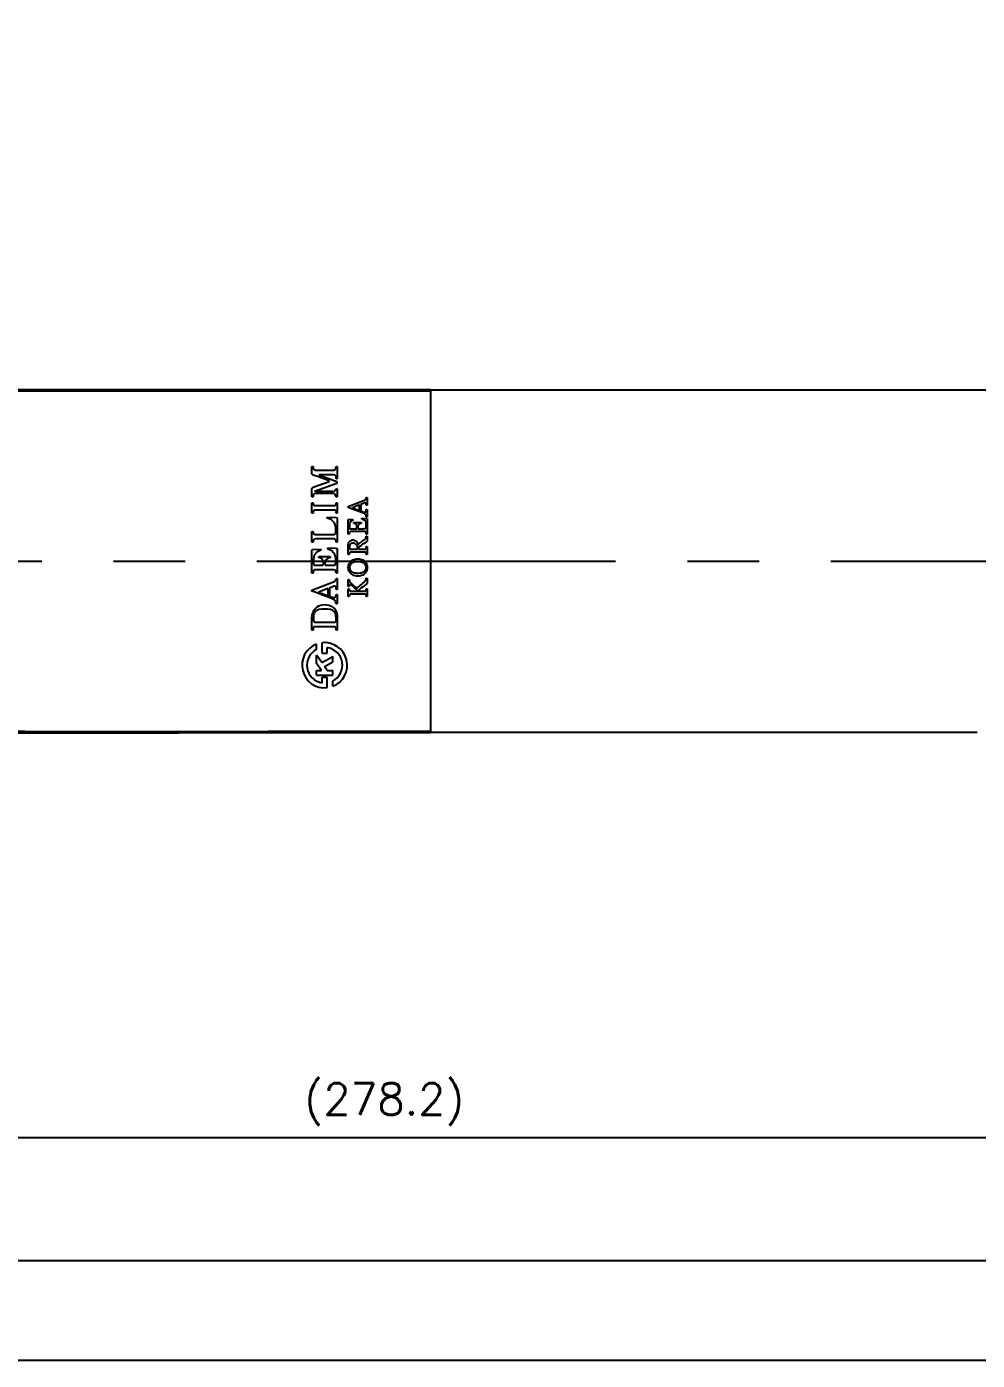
# Model space of a CAD drawing. Header units: millimetres. Extents: x 15117 to 15711, y 3069 to 3489.
# Drawn here: x 15378.1 to 15483.3, y 3069 to 3216.5 of the extents above; entities that cross this region are included whole.
import ezdxf

# ---------------------------------------------------------------- set-up
doc = ezdxf.new("R2010")
doc.units = ezdxf.units.MM
doc.header["$LTSCALE"] = 0.25
doc.linetypes.add('CENTER', pattern=[50.8, 31.75, -6.35, 6.35, -6.35])
doc.layers.get('0').update_dxf_attribs({"color": 2})
for name, color, linetype in [('CL', 1, 'CENTER'), ('DIM', 2, 'Continuous'), ('DWG', 7, 'Continuous'), ('TXT', 4, 'Continuous')]:
    doc.layers.add(name, color=color, linetype=linetype)
doc.styles.add('GHS', font='romans.shx', dxfattribs={"height": 3.5, "bigfont": 'ghs.shx'})
doc.dimstyles.new('LEE', dxfattribs={"dimtxt": 3.5, "dimasz": 3.5, "dimexe": 2, "dimexo": 1, "dimgap": 1, "dimtad": 1, "dimdec": 4, "dimdsep": 46, "dimtxsty": 'GHS', "dimcen": 0, "dimclrd": 2, "dimclre": 2, "dimclrt": 2, "dimadec": 0, "dimazin": 0, "dimtfac": 1, "dimtdec": 4, "dimtmove": 0, "dimatfit": 3, "dimfxl": 0, "dimlwd": -1, "dimlwe": -1, "dimarcsym": 0})

# ---------------------------------------------------------------- blocks, each defined once
blk = doc.blocks.new('*D4')
at = {"layer": 'Defpoints', "color": 0}
for p in [(15278.56, 3157.37), (15556.77, 3132.37), (15556.77, 3093.63)]:
    blk.add_point(p, dxfattribs=at)
at = {"layer": 'DWG', "color": 2}
for p, q in [((15278.56, 3156.37), (15278.56, 3091.63)), ((15556.77, 3131.37), (15556.77, 3091.63)), ((15282.06, 3093.63), (15553.27, 3093.63))]:
    blk.add_line(p, q, dxfattribs=at)
for points in [[(15282.06, 3094.21), (15282.06, 3093.05), (15278.56, 3093.63)], [(15553.27, 3094.21), (15553.27, 3093.05), (15556.77, 3093.63)]]:
    blk.add_solid(points, dxfattribs=at)
at = {"layer": 'DWG', "color": 2, "insert": (15417.66, 3097.3), "char_height": 3.5, "attachment_point": 5, "style": 'GHS'}
blk.add_mtext('(278.2)', dxfattribs=at)

msp = doc.modelspace()

# ---------------------------------------------------------------- linework, layer by layer
at = {"color": 7, "linetype": 'Continuous'}
for p, q in [((15417.61627, 3176.33625), (15343.01214, 3176.3677)), ((15422.76938, 3176.3312), (15417.61627, 3176.33625)), ((15422.76935, 3176.3312), (15552.76935, 3176.3312)), ((15345.22104, 3138.36963), (15394.88558, 3138.38459)), ((15394.88558, 3138.38459), (15422.76938, 3138.40743)), ((15483.26935, 3138.40743), (15422.76935, 3138.40743))]:
    msp.add_line(p, q, dxfattribs=at)
at = {"linetype": 'Continuous'}
msp.add_lwpolyline([(15117.46723, 3068.97362), (15711.46723, 3068.97362), (15711.46723, 3488.97362), (15117.46723, 3488.97362)], close=True, dxfattribs=at)
at = {"color": 7, "linetype": 'Continuous'}
for centre, radius, start, end in [((15390.87559, -12966.41351), 16142.60468, 89.886797624, 90.155837548), ((15391.70162, 19313.59686), 16175.05001, 269.85568294, 270.110049302)]:
    msp.add_arc(centre, radius, start, end, dxfattribs=at)
at = {"layer": 'CL', "ltscale": 5}
msp.add_line((15276.55917, 3157.36838), (15608.76938, 3157.36838), dxfattribs=at)
at = {"layer": 'DIM'}
for p, q in [((15409.65479, 3167.07934), (15409.65479, 3167.84158)), ((15409.65479, 3167.84158), (15409.79474, 3167.84158)), ((15409.79474, 3167.84158), (15409.79858, 3167.69341)), ((15409.79858, 3167.69341), (15409.83367, 3167.5695)), ((15409.83367, 3167.5695), (15409.92035, 3167.48705)), ((15409.92035, 3167.48705), (15410.04137, 3167.45711)), ((15410.04137, 3167.45711), (15412.06011, 3167.45711)), ((15412.06011, 3167.45711), (15412.19656, 3167.48741)), ((15412.19656, 3167.48741), (15412.28345, 3167.5711)), ((15412.28345, 3167.5711), (15412.31415, 3167.69748)), ((15412.31415, 3167.69748), (15412.31464, 3167.84158)), ((15412.31464, 3167.84158), (15412.4548, 3167.84158)), ((15412.4548, 3167.84158), (15412.4548, 3166.47903)), ((15409.68089, 3167.00376), (15409.65479, 3167.07934)), ((15409.73055, 3166.93978), (15409.68089, 3167.00376)), ((15409.79554, 3166.90144), (15409.73055, 3166.93978)), ((15409.79524, 3165.55329), (15411.57167, 3166.17457)), ((15410.3913, 3166.70052), (15409.79554, 3166.90144)), ((15412.40967, 3165.95744), (15409.9443, 3165.07577)), ((15410.98259, 3166.4736), (15410.3913, 3166.70052)), ((15412.06011, 3166.94333), (15410.39427, 3166.94333)), ((15410.39427, 3166.94333), (15412.40967, 3166.17022)), ((15411.57025, 3166.24691), (15410.98259, 3166.4736)), ((15411.57167, 3166.17457), (15411.57025, 3166.24691)), ((15412.21106, 3166.90247), (15412.06011, 3166.94333)), ((15412.29277, 3166.79722), (15412.21106, 3166.90247)), ((15412.31647, 3166.65134), (15412.29277, 3166.79722)), ((15412.31464, 3166.47903), (15412.31647, 3166.65134)), ((15412.4548, 3166.47903), (15412.31464, 3166.47903)), ((15412.40967, 3166.17022), (15412.40967, 3165.95744)), ((15409.65479, 3165.3459), (15409.67396, 3165.42725)), ((15409.65479, 3164.49471), (15409.65479, 3165.3459)), ((15409.79485, 3164.49471), (15409.65479, 3164.49471)), ((15409.67396, 3165.42725), (15409.72009, 3165.49845)), ((15409.72009, 3165.49845), (15409.79524, 3165.55329)), ((15409.81448, 3164.72501), (15409.79361, 3164.60535)), ((15409.79361, 3164.60535), (15409.79485, 3164.49471)), ((15409.89122, 3164.82879), (15409.81448, 3164.72501)), ((15410.04555, 3164.873), (15409.89122, 3164.82879)), ((15411.97765, 3165.07552), (15409.94361, 3165.07552)), ((15411.95838, 3164.87238), (15410.04555, 3164.873)), ((15412.13775, 3164.82071), (15411.95838, 3164.87238)), ((15411.97765, 3165.07552), (15412.15099, 3165.12223)), ((15412.26078, 3164.68848), (15412.13775, 3164.82071)), ((15412.15099, 3165.12223), (15412.26773, 3165.23977)), ((15412.31464, 3164.48508), (15412.26078, 3164.68848)), ((15412.26773, 3165.23977), (15412.31464, 3165.39418)), ((15412.31464, 3165.39418), (15412.4548, 3165.39418)), ((15412.4548, 3164.48508), (15412.31464, 3164.48508)), ((15412.4548, 3165.39418), (15412.4548, 3164.48508)), ((15409.65479, 3162.69963), (15409.65479, 3163.81439)), ((15409.65479, 3163.81439), (15409.79485, 3163.81439)), ((15409.79485, 3163.81439), (15409.79585, 3163.67789)), ((15409.79585, 3163.67789), (15409.81765, 3163.60197)), ((15409.81765, 3163.60197), (15409.87228, 3163.54865)), ((15409.88735, 3162.99664), (15409.82272, 3162.94638)), ((15409.87228, 3163.54865), (15409.94472, 3163.52851)), ((15409.96247, 3163.01058), (15409.88735, 3162.99664)), ((15409.94472, 3163.52851), (15412.12744, 3163.52495)), ((15412.08566, 3163.01058), (15409.96247, 3163.01058)), ((15412.1719, 3163.0047), (15412.08566, 3163.01058)), ((15412.12744, 3163.52495), (15412.2208, 3163.54064)), ((15412.2666, 3162.964), (15412.1719, 3163.0047)), ((15412.2208, 3163.54064), (15412.28571, 3163.59069)), ((15412.28571, 3163.59069), (15412.31405, 3163.67972)), ((15412.31405, 3163.67972), (15412.31464, 3163.81439)), ((15412.31464, 3163.81439), (15412.4548, 3163.81439)), ((15412.4548, 3163.81439), (15412.4548, 3162.69963)), ((15413.66942, 3163.43172), (15415.45564, 3164.12202)), ((15413.66942, 3163.31504), (15413.66942, 3163.43172)), ((15413.93426, 3163.2121), (15413.66942, 3163.31504)), ((15414.2227, 3163.10028), (15413.93426, 3163.2121)), ((15414.92314, 3163.59199), (15414.12028, 3163.27837)), ((15414.12028, 3163.27837), (15414.92314, 3162.97051)), ((15414.53467, 3162.97941), (15414.2227, 3163.10028)), ((15414.8481, 3162.85738), (15414.53467, 3162.97941)), ((15414.92314, 3162.97051), (15414.92314, 3163.59199)), ((15415.51672, 3163.81675), (15415.05312, 3163.6447)), ((15415.05312, 3163.6447), (15415.05312, 3162.91967)), ((15415.45564, 3164.12202), (15415.49113, 3164.13727)), ((15415.49113, 3164.13727), (15415.52186, 3164.1537)), ((15415.52719, 3163.8204), (15415.51672, 3163.81675)), ((15415.52186, 3164.1537), (15415.54782, 3164.17142)), ((15415.53845, 3163.82345), (15415.52719, 3163.8204)), ((15415.55071, 3163.82586), (15415.53845, 3163.82345)), ((15415.54782, 3164.17142), (15415.57092, 3164.19258)), ((15415.56252, 3163.82746), (15415.55071, 3163.82586)), ((15415.5731, 3163.82849), (15415.56252, 3163.82746)), ((15415.57092, 3164.19258), (15415.59365, 3164.21833)), ((15415.58265, 3163.82885), (15415.5731, 3163.82849)), ((15415.60287, 3163.82051), (15415.58265, 3163.82885)), ((15415.59365, 3164.21833), (15415.61612, 3164.24914)), ((15415.62077, 3163.79541), (15415.60287, 3163.82051)), ((15415.61612, 3164.24914), (15415.62914, 3164.27374)), ((15415.63638, 3163.75352), (15415.62077, 3163.79541)), ((15415.62914, 3164.27374), (15415.64061, 3164.30277)), ((15415.64956, 3163.69895), (15415.63638, 3163.75352)), ((15415.64061, 3164.30277), (15415.65043, 3164.33626)), ((15415.64636, 3162.92919), (15415.65896, 3162.99828)), ((15415.65927, 3163.63601), (15415.64956, 3163.69895)), ((15415.65043, 3164.33626), (15415.6583, 3164.37051)), ((15415.6583, 3164.37051), (15415.66339, 3164.40067)), ((15415.65896, 3162.99828), (15415.66583, 3163.07251)), ((15415.66583, 3163.56461), (15415.65927, 3163.63601)), ((15415.66339, 3164.40067), (15415.66583, 3164.42687)), ((15415.66583, 3164.42687), (15415.76938, 3164.42687)), ((15415.76938, 3163.56461), (15415.66583, 3163.56461)), ((15415.66583, 3163.07251), (15415.76938, 3163.07251)), ((15415.76938, 3164.42687), (15415.76938, 3163.56461)), ((15415.76938, 3163.07251), (15415.76938, 3162.29343)), ((15409.79485, 3162.69963), (15409.65479, 3162.69963)), ((15409.79585, 3162.84718), (15409.79485, 3162.69963)), ((15409.82272, 3162.94638), (15409.79585, 3162.84718)), ((15411.33963, 3162.24762), (15412.3548, 3162.19538)), ((15411.33963, 3162.1249), (15411.33963, 3162.24762)), ((15411.77788, 3161.97039), (15411.33963, 3162.1249)), ((15412.13473, 3161.61271), (15411.77788, 3161.97039)), ((15412.2972, 3161.17654), (15412.13473, 3161.61271)), ((15412.31243, 3162.85388), (15412.2666, 3162.964)), ((15412.31464, 3162.69963), (15412.31243, 3162.85388)), ((15412.4548, 3162.69963), (15412.31464, 3162.69963)), ((15412.3548, 3162.19538), (15412.41335, 3162.17935)), ((15412.41335, 3162.17935), (15412.44468, 3162.14125)), ((15412.44468, 3162.14125), (15412.4548, 3162.08595)), ((15412.4548, 3162.08595), (15412.4548, 3159.48712)), ((15413.66939, 3161.97993), (15414.17552, 3161.97993)), ((15413.66939, 3160.35463), (15413.66939, 3161.97993)), ((15413.7944, 3161.52089), (15413.79139, 3161.48442)), ((15413.79821, 3161.55358), (15413.7944, 3161.52089)), ((15413.81868, 3161.61385), (15413.79821, 3161.55358)), ((15413.8649, 3161.67636), (15413.81868, 3161.61385)), ((15413.93664, 3161.74097), (15413.8649, 3161.67636)), ((15414.01931, 3161.79866), (15413.93664, 3161.74097)), ((15414.09888, 3161.84137), (15414.01931, 3161.79866)), ((15414.17552, 3161.86873), (15414.09888, 3161.84137)), ((15414.17552, 3161.97993), (15414.17552, 3161.86873)), ((15414.2777, 3161.55073), (15414.2777, 3161.66164)), ((15414.2777, 3161.66164), (15415.09901, 3161.66164)), ((15414.32088, 3161.54386), (15414.2777, 3161.55073)), ((15414.36595, 3161.53369), (15414.32088, 3161.54386)), ((15414.41302, 3161.52025), (15414.36595, 3161.53369)), ((15414.45764, 3161.50396), (15414.41302, 3161.52025)), ((15414.49579, 3161.48538), (15414.45764, 3161.50396)), ((15415.13995, 3162.74244), (15414.8481, 3162.85738)), ((15414.90065, 3161.50127), (15414.86237, 3161.48319)), ((15414.94849, 3161.51868), (15414.90065, 3161.50127)), ((15415.00054, 3161.53367), (15414.94849, 3161.51868)), ((15415.05067, 3161.54434), (15415.00054, 3161.53367)), ((15415.09901, 3161.55073), (15415.05067, 3161.54434)), ((15415.05312, 3162.91967), (15415.11803, 3162.89394)), ((15415.09901, 3161.66164), (15415.09901, 3161.55073)), ((15415.11803, 3162.89394), (15415.17733, 3162.87176)), ((15415.41018, 3162.63466), (15415.13995, 3162.74244)), ((15415.15048, 3162.03139), (15415.15048, 3162.1382)), ((15415.15048, 3162.1382), (15415.76938, 3162.09837)), ((15415.20438, 3162.01175), (15415.15048, 3162.03139)), ((15415.17733, 3162.87176), (15415.23098, 3162.85292)), ((15415.27523, 3161.97999), (15415.20438, 3162.01175)), ((15415.23098, 3162.85292), (15415.28009, 3162.83641)), ((15415.36324, 3161.93603), (15415.27523, 3161.97999)), ((15415.28009, 3162.83641), (15415.32676, 3162.82102)), ((15415.32676, 3162.82102), (15415.37091, 3162.80693)), ((15415.45106, 3161.8871), (15415.36324, 3161.93603)), ((15415.37091, 3162.80693), (15415.4102, 3162.79569)), ((15415.45729, 3162.61406), (15415.41018, 3162.63466)), ((15415.4102, 3162.79569), (15415.4443, 3162.78688)), ((15415.4443, 3162.78688), (15415.47301, 3162.78068)), ((15415.52278, 3161.8395), (15415.45106, 3161.8871)), ((15415.49693, 3162.59316), (15415.45729, 3162.61406)), ((15415.47301, 3162.78068), (15415.49777, 3162.7768)), ((15415.52932, 3162.57193), (15415.49693, 3162.59316)), ((15415.49777, 3162.7768), (15415.51921, 3162.77443)), ((15415.51921, 3162.77443), (15415.53738, 3162.77365)), ((15415.57842, 3161.79358), (15415.52278, 3161.8395)), ((15415.55772, 3162.54767), (15415.52932, 3162.57193)), ((15415.53738, 3162.77365), (15415.57331, 3162.7838)), ((15415.58525, 3162.51765), (15415.55772, 3162.54767)), ((15415.57331, 3162.7838), (15415.60355, 3162.8143)), ((15415.59498, 3161.77268), (15415.57842, 3161.79358)), ((15415.612, 3162.48182), (15415.58525, 3162.51765)), ((15415.60909, 3161.74425), (15415.59498, 3161.77268)), ((15415.60355, 3162.8143), (15415.62791, 3162.86531)), ((15415.62075, 3161.70818), (15415.60909, 3161.74425)), ((15415.62644, 3162.45507), (15415.612, 3162.48182)), ((15415.62994, 3161.66859), (15415.62075, 3161.70818)), ((15415.63877, 3162.42381), (15415.62644, 3162.45507)), ((15415.62791, 3162.86531), (15415.64636, 3162.92919)), ((15415.63707, 3161.62983), (15415.62994, 3161.66859)), ((15415.64213, 3161.59194), (15415.63707, 3161.62983)), ((15415.64877, 3162.38809), (15415.63877, 3162.42381)), ((15415.64554, 3161.55278), (15415.64213, 3161.59194)), ((15415.64756, 3161.50795), (15415.64554, 3161.55278)), ((15415.64823, 3161.45756), (15415.64756, 3161.50795)), ((15415.65704, 3162.35239), (15415.64877, 3162.38809)), ((15415.66269, 3162.32086), (15415.65704, 3162.35239)), ((15415.66583, 3162.29343), (15415.66269, 3162.32086)), ((15415.76938, 3162.29343), (15415.66583, 3162.29343)), ((15415.76938, 3162.09837), (15415.76938, 3160.35463)), ((15409.65479, 3160.66904), (15409.79485, 3160.66904)), ((15409.65479, 3159.48712), (15409.65479, 3160.66904)), ((15409.79485, 3160.66904), (15409.79596, 3160.53244)), ((15409.79596, 3160.53244), (15409.83663, 3160.41536)), ((15409.83663, 3160.41536), (15409.92398, 3160.34959)), ((15409.92398, 3160.34959), (15410.01695, 3160.33347)), ((15410.01695, 3160.33347), (15412.03728, 3160.33061)), ((15412.03728, 3160.33061), (15412.15552, 3160.33643)), ((15412.15552, 3160.33643), (15412.24754, 3160.38664)), ((15412.24754, 3160.38664), (15412.29316, 3160.53051)), ((15412.29316, 3160.53051), (15412.2972, 3161.17654)), ((15413.77441, 3160.35463), (15413.66939, 3160.35463)), ((15413.77768, 3160.38437), (15413.77441, 3160.35463)), ((15413.78351, 3160.42004), (15413.77768, 3160.38437)), ((15413.79211, 3160.46186), (15413.78351, 3160.42004)), ((15413.78639, 3161.35139), (15413.78604, 3161.29899)), ((15413.78604, 3161.29899), (15413.78604, 3160.96915)), ((15413.78604, 3160.96915), (15414.62118, 3160.96915)), ((15413.7874, 3161.39968), (15413.78639, 3161.35139)), ((15413.78908, 3161.44403), (15413.7874, 3161.39968)), ((15413.79139, 3161.48442), (15413.78908, 3161.44403)), ((15413.80234, 3160.50379), (15413.79211, 3160.46186)), ((15413.81373, 3160.53965), (15413.80234, 3160.50379)), ((15413.82598, 3160.5695), (15413.81373, 3160.53965)), ((15413.84355, 3160.60001), (15413.82598, 3160.5695)), ((15413.86397, 3160.62274), (15413.84355, 3160.60001)), ((15413.8875, 3160.63773), (15413.86397, 3160.62274)), ((15413.91399, 3160.64657), (15413.8875, 3160.63773)), ((15413.94282, 3160.65203), (15413.91399, 3160.64657)), ((15413.97407, 3160.65386), (15413.94282, 3160.65203)), ((15415.48408, 3160.65386), (15413.97407, 3160.65386)), ((15414.52768, 3161.46469), (15414.49579, 3161.48538)), ((15414.55795, 3161.4366), (15414.52768, 3161.46469)), ((15414.58194, 3161.40578), (15414.55795, 3161.4366)), ((15414.59948, 3161.37226), (15414.58194, 3161.40578)), ((15414.61135, 3161.33049), (15414.59948, 3161.37226)), ((15414.61867, 3161.27506), (15414.61135, 3161.33049)), ((15414.62118, 3161.20592), (15414.61867, 3161.27506)), ((15414.62118, 3160.96915), (15414.62118, 3161.20592)), ((15414.74279, 3161.26569), (15414.74076, 3161.20592)), ((15414.74076, 3161.20592), (15414.74076, 3160.96915)), ((15414.74076, 3160.96915), (15415.37131, 3160.96915)), ((15414.7488, 3161.31739), (15414.74279, 3161.26569)), ((15414.75857, 3161.36062), (15414.7488, 3161.31739)), ((15414.77468, 3161.39813), (15414.75857, 3161.36062)), ((15414.79973, 3161.43288), (15414.77468, 3161.39813)), ((15414.83373, 3161.46469), (15414.79973, 3161.43288)), ((15414.86237, 3161.48319), (15414.83373, 3161.46469)), ((15415.37131, 3160.96915), (15415.43009, 3160.97064)), ((15415.43009, 3160.97064), (15415.47995, 3160.975)), ((15415.47995, 3160.975), (15415.52076, 3160.98214)), ((15415.51818, 3160.65181), (15415.48408, 3160.65386)), ((15415.54813, 3160.64561), (15415.51818, 3160.65181)), ((15415.52076, 3160.98214), (15415.55436, 3160.99391)), ((15415.5739, 3160.63512), (15415.54813, 3160.64561)), ((15415.55436, 3160.99391), (15415.58205, 3161.01124)), ((15415.5961, 3160.61968), (15415.5739, 3160.63512)), ((15415.58205, 3161.01124), (15415.60366, 3161.03413)), ((15415.6154, 3160.59772), (15415.5961, 3160.61968)), ((15415.60366, 3161.03413), (15415.62022, 3161.06278)), ((15415.63185, 3160.5695), (15415.6154, 3160.59772)), ((15415.62022, 3161.06278), (15415.63233, 3161.09789)), ((15415.63854, 3160.54873), (15415.63185, 3160.5695)), ((15415.63233, 3161.09789), (15415.64016, 3161.13926)), ((15415.64511, 3160.51665), (15415.63854, 3160.54873)), ((15415.64016, 3161.13926), (15415.64447, 3161.18998)), ((15415.64447, 3161.18998), (15415.64724, 3161.2532)), ((15415.64466, 3160.01222), (15415.65273, 3160.0488)), ((15415.65158, 3160.47297), (15415.64511, 3160.51665)), ((15415.64724, 3161.2532), (15415.64823, 3161.32886)), ((15415.64823, 3161.40756), (15415.64823, 3161.45756)), ((15415.64823, 3161.36467), (15415.64823, 3161.40756)), ((15415.64823, 3161.32886), (15415.64823, 3161.36467)), ((15415.65739, 3160.4271), (15415.65158, 3160.47297)), ((15415.65273, 3160.0488), (15415.65837, 3160.08498)), ((15415.66162, 3160.38764), (15415.65739, 3160.4271)), ((15415.65837, 3160.08498), (15415.66228, 3160.11692)), ((15415.66436, 3160.35463), (15415.66162, 3160.38764)), ((15415.66228, 3160.11692), (15415.66436, 3160.1448)), ((15415.76938, 3160.35463), (15415.66436, 3160.35463)), ((15415.66436, 3160.1448), (15415.76938, 3160.1448)), ((15415.76938, 3160.1448), (15415.76938, 3159.57945)), ((15409.79485, 3159.48712), (15409.65479, 3159.48712)), ((15409.65479, 3158.57275), (15409.66569, 3158.62339)), ((15409.65479, 3156.03742), (15409.65479, 3158.57275)), ((15409.66569, 3158.62339), (15409.69019, 3158.65314)), ((15409.69019, 3158.65314), (15409.72597, 3158.66564)), ((15409.72597, 3158.66564), (15410.65049, 3158.71301)), ((15409.79565, 3159.62515), (15409.79485, 3159.48712)), ((15409.82362, 3159.72499), (15409.79565, 3159.62515)), ((15409.90559, 3159.80361), (15409.82362, 3159.72499)), ((15410.04251, 3159.83409), (15409.90559, 3159.80361)), ((15412.0895, 3159.8353), (15410.04251, 3159.83409)), ((15410.65049, 3158.60714), (15410.20263, 3158.38645)), ((15410.65049, 3158.71301), (15410.65049, 3158.60714)), ((15411.39844, 3158.84091), (15412.3464, 3158.79616)), ((15411.39844, 3158.69871), (15411.39844, 3158.84091)), ((15411.86613, 3158.50853), (15411.39844, 3158.69871)), ((15412.19684, 3159.81028), (15412.0895, 3159.8353)), ((15412.2744, 3159.74331), (15412.19684, 3159.81028)), ((15412.31485, 3159.64696), (15412.2744, 3159.74331)), ((15412.31464, 3159.48712), (15412.31485, 3159.64696)), ((15412.4548, 3159.48712), (15412.31464, 3159.48712)), ((15412.3464, 3158.79616), (15412.40114, 3158.77793)), ((15412.40114, 3158.77793), (15412.44001, 3158.7389)), ((15412.44001, 3158.7389), (15412.4548, 3158.70165)), ((15412.4548, 3158.70165), (15412.4548, 3157.8135)), ((15413.66939, 3159.0686), (15413.67239, 3159.15571)), ((15413.66939, 3158.09921), (15413.66939, 3159.0686)), ((15413.67239, 3159.15571), (15413.68147, 3159.23909)), ((15413.68147, 3159.23909), (15413.69665, 3159.31879)), ((15413.69665, 3159.31879), (15413.71853, 3159.39413)), ((15413.71853, 3159.39413), (15413.74779, 3159.46471)), ((15413.74779, 3159.46471), (15413.78458, 3159.53041)), ((15413.78458, 3159.53041), (15413.828, 3159.58757)), ((15413.80156, 3159.07044), (15413.78908, 3158.94744)), ((15413.78908, 3158.94744), (15413.78908, 3158.69579)), ((15413.78908, 3158.69579), (15414.69023, 3158.69579)), ((15413.83883, 3159.1736), (15413.80156, 3159.07044)), ((15413.828, 3159.58757), (15413.87951, 3159.63645)), ((15413.9007, 3159.25663), (15413.83883, 3159.1736)), ((15413.87951, 3159.63645), (15413.93917, 3159.67691)), ((15413.98411, 3159.31762), (15413.9007, 3159.25663)), ((15413.93917, 3159.67691), (15414.00719, 3159.70745)), ((15414.08488, 3159.35412), (15413.98411, 3159.31762)), ((15414.00719, 3159.70745), (15414.08402, 3159.72595)), ((15414.08402, 3159.72595), (15414.16964, 3159.73215)), ((15414.20329, 3159.36626), (15414.08488, 3159.35412)), ((15414.16964, 3159.73215), (15414.24732, 3159.72795)), ((15414.34287, 3159.35114), (15414.20329, 3159.36626)), ((15414.24732, 3159.72795), (15414.31888, 3159.71544)), ((15414.31888, 3159.71544), (15414.38419, 3159.69475)), ((15414.4616, 3159.30567), (15414.34287, 3159.35114)), ((15414.38419, 3159.69475), (15414.44345, 3159.66605)), ((15414.44345, 3159.66605), (15414.49717, 3159.62969)), ((15414.55955, 3159.2298), (15414.4616, 3159.30567)), ((15414.49717, 3159.62969), (15414.54538, 3159.58563)), ((15414.54538, 3159.58563), (15414.5859, 3159.53808)), ((15414.63228, 3159.13167), (15414.55955, 3159.2298)), ((15414.5859, 3159.53808), (15414.62267, 3159.4846)), ((15414.62267, 3159.4846), (15414.65555, 3159.42539)), ((15414.67578, 3159.01828), (15414.63228, 3159.13167)), ((15414.65555, 3159.42539), (15414.68515, 3159.36102)), ((15414.69023, 3158.88989), (15414.67578, 3159.01828)), ((15414.68515, 3159.36102), (15414.7115, 3159.29247)), ((15414.69023, 3158.69579), (15414.69023, 3158.88989)), ((15414.7115, 3159.29247), (15414.73469, 3159.21984)), ((15414.73469, 3159.21984), (15414.86479, 3159.31744)), ((15414.96817, 3159.02585), (15414.81759, 3158.91055)), ((15414.81759, 3158.91055), (15414.81759, 3158.69579)), ((15414.81759, 3158.69579), (15415.48408, 3158.69579)), ((15414.86479, 3159.31744), (15414.98028, 3159.40343)), ((15415.11568, 3159.13548), (15414.96817, 3159.02585)), ((15414.98028, 3159.40343), (15415.08139, 3159.47789)), ((15415.08139, 3159.47789), (15415.1817, 3159.55166)), ((15415.2601, 3159.23943), (15415.11568, 3159.13548)), ((15415.1817, 3159.55166), (15415.29557, 3159.63581)), ((15415.41206, 3159.3448), (15415.2601, 3159.23943)), ((15415.29557, 3159.63581), (15415.42277, 3159.73048)), ((15415.58181, 3159.45808), (15415.41206, 3159.3448)), ((15415.42277, 3159.73048), (15415.47707, 3159.77251)), ((15415.47707, 3159.77251), (15415.52081, 3159.81173)), ((15415.48408, 3158.69579), (15415.51703, 3158.6976)), ((15415.51703, 3158.6976), (15415.54733, 3158.703)), ((15415.52081, 3159.81173), (15415.5542, 3159.84828)), ((15415.54733, 3158.703), (15415.57496, 3158.71192)), ((15415.5542, 3159.84828), (15415.58039, 3159.8831)), ((15415.57496, 3158.71192), (15415.59879, 3158.72685)), ((15415.58039, 3159.8831), (15415.60337, 3159.91784)), ((15415.76938, 3159.57945), (15415.58181, 3159.45808)), ((15415.59879, 3158.72685), (15415.61868, 3158.75015)), ((15415.60337, 3159.91784), (15415.62286, 3159.95237)), ((15415.61868, 3158.75015), (15415.63449, 3158.78183)), ((15415.62286, 3159.95237), (15415.63462, 3159.98014)), ((15415.63449, 3158.78183), (15415.64141, 3158.80387)), ((15415.63462, 3159.98014), (15415.64466, 3160.01222)), ((15415.64141, 3158.80387), (15415.64785, 3158.83478)), ((15415.64785, 3158.83478), (15415.65366, 3158.87471)), ((15415.65366, 3158.87471), (15415.65893, 3158.9168)), ((15415.65893, 3158.9168), (15415.66244, 3158.95429)), ((15415.66244, 3158.95429), (15415.66436, 3158.98738)), ((15415.66436, 3158.98738), (15415.76938, 3158.98738)), ((15415.76938, 3158.98738), (15415.76938, 3158.09921)), ((15409.91314, 3158.02143), (15409.81036, 3157.55108)), ((15409.81036, 3157.55108), (15409.81036, 3157.09144)), ((15409.81036, 3157.09144), (15409.83179, 3156.99451)), ((15410.20263, 3158.38645), (15409.91314, 3158.02143)), ((15410.40315, 3157.88738), (15411.65838, 3157.88738)), ((15410.40315, 3157.77398), (15410.40315, 3157.88738)), ((15410.69452, 3157.66638), (15410.40315, 3157.77398)), ((15410.86695, 3157.43877), (15410.69452, 3157.66638)), ((15410.9237, 3157.17207), (15410.86695, 3157.43877)), ((15410.9237, 3157.03122), (15410.9237, 3157.17207)), ((15411.15791, 3157.46875), (15411.08344, 3157.17207)), ((15411.08344, 3157.17207), (15411.08344, 3157.02939)), ((15411.36013, 3157.67648), (15411.15791, 3157.46875)), ((15411.65838, 3157.7601), (15411.36013, 3157.67648)), ((15411.65838, 3157.88738), (15411.65838, 3157.7601)), ((15412.17806, 3158.12303), (15411.86613, 3158.50853)), ((15412.29316, 3157.76213), (15412.17806, 3158.12303)), ((15412.27111, 3157.04701), (15412.29375, 3157.14541)), ((15412.29481, 3157.56687), (15412.29316, 3157.76213)), ((15412.29375, 3157.14541), (15412.29658, 3157.30739)), ((15412.29658, 3157.30739), (15412.29481, 3157.56687)), ((15412.4548, 3157.8135), (15412.4548, 3156.92545)), ((15413.77441, 3158.09921), (15413.66939, 3158.09921)), ((15413.74396, 3157.05575), (15413.8008, 3157.16805)), ((15413.77734, 3158.12884), (15413.77441, 3158.09921)), ((15413.782, 3158.16231), (15413.77734, 3158.12884)), ((15413.78855, 3158.19971), (15413.782, 3158.16231)), ((15413.79603, 3158.23672), (15413.78855, 3158.19971)), ((15413.80415, 3158.2689), (15413.79603, 3158.23672)), ((15413.8008, 3157.16805), (15413.87096, 3157.26973)), ((15413.81288, 3158.29624), (15413.80415, 3158.2689)), ((15413.82874, 3158.32822), (15413.81288, 3158.29624)), ((15413.84892, 3158.3513), (15413.82874, 3158.32822)), ((15413.87344, 3158.36543), (15413.84892, 3158.3513)), ((15413.87096, 3157.26973), (15413.95468, 3157.36076)), ((15413.90142, 3158.37377), (15413.87344, 3158.36543)), ((15413.93206, 3158.37882), (15413.90142, 3158.37377)), ((15413.97505, 3157.08692), (15413.91277, 3157.02192)), ((15413.96558, 3158.38053), (15413.93206, 3158.37882)), ((15413.95468, 3157.36076), (15414.05321, 3157.44265)), ((15415.48408, 3158.38053), (15413.96558, 3158.38053)), ((15414.04917, 3157.14295), (15413.97505, 3157.08692)), ((15414.13578, 3157.19071), (15414.04917, 3157.14295)), ((15414.05321, 3157.44265), (15414.16454, 3157.51187)), ((15414.23373, 3157.23003), (15414.13578, 3157.19071)), ((15414.16454, 3157.51187), (15414.28867, 3157.56816)), ((15414.34308, 3157.26107), (15414.23373, 3157.23003)), ((15414.28867, 3157.56816), (15414.42365, 3157.60976)), ((15414.46175, 3157.28342), (15414.34308, 3157.26107)), ((15414.42365, 3157.60976), (15414.56802, 3157.6346)), ((15414.58791, 3157.29668), (15414.46175, 3157.28342)), ((15414.56802, 3157.6346), (15414.72159, 3157.64286)), ((15414.72159, 3157.30105), (15414.58791, 3157.29668)), ((15414.72159, 3157.64286), (15414.87577, 3157.63443)), ((15414.85086, 3157.29718), (15414.72159, 3157.30105)), ((15414.97181, 3157.2854), (15414.85086, 3157.29718)), ((15414.87577, 3157.63443), (15415.02028, 3157.60905)), ((15415.08449, 3157.26546), (15414.97181, 3157.2854)), ((15415.02028, 3157.60905), (15415.155, 3157.56656)), ((15415.18873, 3157.23655), (15415.08449, 3157.26546)), ((15415.155, 3157.56656), (15415.27847, 3157.50923)), ((15415.28563, 3157.1981), (15415.18873, 3157.23655)), ((15415.27847, 3157.50923), (15415.38906, 3157.43866)), ((15415.3752, 3157.15024), (15415.28563, 3157.1981)), ((15415.45371, 3157.09444), (15415.3752, 3157.15024)), ((15415.38906, 3157.43866), (15415.48688, 3157.35505)), ((15415.51965, 3157.02847), (15415.45371, 3157.09444)), ((15415.52004, 3158.37832), (15415.48408, 3158.38053)), ((15415.48688, 3157.35505), (15415.57035, 3157.26274)), ((15415.55146, 3158.37164), (15415.52004, 3158.37832)), ((15415.57842, 3158.36029), (15415.55146, 3158.37164)), ((15415.57035, 3157.26274), (15415.63999, 3157.16099)), ((15415.60116, 3158.34435), (15415.57842, 3158.36029)), ((15415.61985, 3158.32289), (15415.60116, 3158.34435)), ((15415.63449, 3158.29624), (15415.61985, 3158.32289)), ((15415.6421, 3158.27396), (15415.63449, 3158.29624)), ((15415.63999, 3157.16099), (15415.6957, 3157.04986)), ((15415.64855, 3158.24257), (15415.6421, 3158.27396)), ((15415.65366, 3158.20213), (15415.64855, 3158.24257)), ((15415.65824, 3158.16079), (15415.65366, 3158.20213)), ((15415.66183, 3158.1265), (15415.65824, 3158.16079)), ((15415.66436, 3158.09921), (15415.66183, 3158.1265)), ((15415.76938, 3158.09921), (15415.66436, 3158.09921)), ((15409.79485, 3156.03742), (15409.65479, 3156.03742)), ((15409.79676, 3156.24634), (15409.79485, 3156.03742)), ((15409.82398, 3156.32686), (15409.79676, 3156.24634)), ((15409.88887, 3156.38662), (15409.82398, 3156.32686)), ((15409.83179, 3156.99451), (15409.88318, 3156.93701)), ((15409.88318, 3156.93701), (15409.96188, 3156.9154)), ((15409.97362, 3156.41001), (15409.88887, 3156.38662)), ((15409.96188, 3156.9154), (15410.80972, 3156.9154)), ((15412.0742, 3156.41996), (15409.97362, 3156.41001)), ((15410.80972, 3156.9154), (15410.86451, 3156.93387)), ((15410.86451, 3156.93387), (15410.90678, 3156.97769)), ((15410.90678, 3156.97769), (15410.9237, 3157.03122)), ((15411.08344, 3157.02939), (15411.099, 3156.97285)), ((15411.099, 3156.97285), (15411.1364, 3156.93217)), ((15411.1364, 3156.93217), (15411.18455, 3156.9154)), ((15411.18455, 3156.9154), (15411.92399, 3156.9154)), ((15411.92399, 3156.9154), (15412.00238, 3156.91736)), ((15412.00238, 3156.91736), (15412.06886, 3156.92321)), ((15412.06886, 3156.92321), (15412.12337, 3156.93284)), ((15412.23904, 3156.36177), (15412.0742, 3156.41996)), ((15412.12337, 3156.93284), (15412.21127, 3156.97452)), ((15412.21127, 3156.97452), (15412.27111, 3157.04701)), ((15412.29937, 3156.21854), (15412.23904, 3156.36177)), ((15412.31464, 3156.03742), (15412.29937, 3156.21854)), ((15412.4548, 3156.03742), (15412.31464, 3156.03742)), ((15412.4548, 3156.92545), (15412.4548, 3156.03742)), ((15413.66936, 3156.67975), (15413.67766, 3156.81018)), ((15413.67751, 3156.55361), (15413.66936, 3156.67975)), ((15413.7019, 3156.43098), (15413.67751, 3156.55361)), ((15413.67766, 3156.81018), (15413.70253, 3156.93551)), ((15413.74256, 3156.31203), (15413.7019, 3156.43098)), ((15413.70253, 3156.93551), (15413.74396, 3157.05575)), ((15413.79895, 3156.19958), (15413.74256, 3156.31203)), ((15413.80258, 3156.77676), (15413.79517, 3156.67975)), ((15413.79517, 3156.67975), (15413.80383, 3156.57251)), ((15413.86969, 3156.09676), (15413.79895, 3156.19958)), ((15413.82488, 3156.86627), (15413.80258, 3156.77676)), ((15413.80383, 3156.57251), (15413.82971, 3156.47657)), ((15413.86217, 3156.94816), (15413.82488, 3156.86627)), ((15413.82971, 3156.47657), (15413.87276, 3156.39194)), ((15413.91277, 3157.02192), (15413.86217, 3156.94816)), ((15413.95468, 3156.00344), (15413.86969, 3156.09676)), ((15413.87276, 3156.39194), (15413.9303, 3156.31767)), ((15413.9303, 3156.31767), (15413.99956, 3156.25308)), ((15414.05354, 3155.92051), (15413.95468, 3156.00344)), ((15413.99956, 3156.25308), (15414.08046, 3156.19814)), ((15414.1639, 3155.8504), (15414.05354, 3155.92051)), ((15414.08046, 3156.19814), (15414.16804, 3156.15521)), ((15414.28577, 3155.79333), (15414.1639, 3155.8504)), ((15414.16804, 3156.15521), (15414.26495, 3156.12011)), ((15414.26495, 3156.12011), (15414.37117, 3156.09303)), ((15414.41938, 3155.75068), (15414.28577, 3155.79333)), ((15414.37117, 3156.09303), (15414.48428, 3156.07378)), ((15414.56464, 3155.72513), (15414.41938, 3155.75068)), ((15414.48428, 3156.07378), (15414.60107, 3156.06219)), ((15414.72159, 3155.71662), (15414.56464, 3155.72513)), ((15414.60107, 3156.06219), (15414.72159, 3156.05833)), ((15414.72159, 3156.05833), (15414.85263, 3156.06252)), ((15414.86709, 3155.72477), (15414.72159, 3155.71662)), ((15414.85263, 3156.06252), (15414.97491, 3156.07492)), ((15415.00659, 3155.74906), (15414.86709, 3155.72477)), ((15414.97491, 3156.07492), (15415.0883, 3156.09544)), ((15415.13989, 3155.78934), (15415.00659, 3155.74906)), ((15415.0883, 3156.09544), (15415.19366, 3156.1243)), ((15415.26399, 3155.84398), (15415.13989, 3155.78934)), ((15415.19366, 3156.1243), (15415.29066, 3156.16285)), ((15415.37484, 3155.91063), (15415.26399, 3155.84398)), ((15415.29066, 3156.16285), (15415.37949, 3156.21104)), ((15415.4724, 3155.98934), (15415.37484, 3155.91063)), ((15415.37949, 3156.21104), (15415.45627, 3156.26623)), ((15415.45627, 3156.26623), (15415.52097, 3156.33022)), ((15415.55909, 3156.07972), (15415.4724, 3155.98934)), ((15415.57289, 3156.95245), (15415.51965, 3157.02847)), ((15415.52097, 3156.33022), (15415.5737, 3156.40294)), ((15415.63189, 3156.18112), (15415.55909, 3156.07972)), ((15415.61211, 3156.86812), (15415.57289, 3156.95245)), ((15415.5737, 3156.40294), (15415.61261, 3156.48519)), ((15415.6357, 3156.77721), (15415.61211, 3156.86812)), ((15415.61261, 3156.48519), (15415.63588, 3156.57757)), ((15415.6908, 3156.29364), (15415.63189, 3156.18112)), ((15415.6436, 3156.67975), (15415.6357, 3156.77721)), ((15415.63588, 3156.57757), (15415.6436, 3156.67975)), ((15415.73433, 3156.41528), (15415.6908, 3156.29364)), ((15415.6957, 3157.04986), (15415.73667, 3156.9316)), ((15415.7606, 3156.54399), (15415.73433, 3156.41528)), ((15415.73667, 3156.9316), (15415.76123, 3156.8082)), ((15415.76938, 3156.67975), (15415.7606, 3156.54399)), ((15415.76123, 3156.8082), (15415.76938, 3156.67975)), ((15409.65482, 3154.18548), (15412.03641, 3155.10587)), ((15409.65482, 3154.07456), (15409.65482, 3154.18548)), ((15411.46002, 3154.36767), (15410.38301, 3153.94936)), ((15411.46002, 3153.53887), (15411.46002, 3154.36767)), ((15412.11721, 3154.59546), (15411.60162, 3154.40628)), ((15411.60162, 3154.40628), (15411.60162, 3153.49658)), ((15412.03641, 3155.10587), (15412.19295, 3155.1714)), ((15412.2183, 3154.60468), (15412.11721, 3154.59546)), ((15412.19295, 3155.1714), (15412.2848, 3155.26294)), ((15412.2183, 3154.60468), (15412.29133, 3154.55708)), ((15412.2848, 3155.26294), (15412.3166, 3155.44155)), ((15412.32061, 3154.47936), (15412.29133, 3154.55708)), ((15412.3166, 3155.44155), (15412.4548, 3155.44155)), ((15412.32201, 3154.23618), (15412.32061, 3154.47936)), ((15412.4548, 3154.23618), (15412.32201, 3154.23618)), ((15412.4548, 3155.44155), (15412.4548, 3154.23618)), ((15413.66939, 3155.36279), (15413.77441, 3155.36279)), ((15413.66939, 3154.57536), (15413.66939, 3155.36279)), ((15413.77441, 3154.57536), (15413.66939, 3154.57536)), ((15413.66939, 3153.4521), (15413.66939, 3154.3236)), ((15413.66939, 3154.3236), (15413.77441, 3154.3236)), ((15413.77441, 3155.36279), (15413.77457, 3155.35877)), ((15413.77547, 3154.59064), (15413.77441, 3154.57536)), ((15413.77441, 3154.3236), (15413.77659, 3154.29378)), ((15413.77457, 3155.35877), (15413.7751, 3155.35246)), ((15413.7751, 3155.35246), (15413.77598, 3155.34362)), ((15413.77662, 3154.60845), (15413.77547, 3154.59064)), ((15413.77598, 3155.34362), (15413.77699, 3155.33316)), ((15413.77659, 3154.29378), (15413.78096, 3154.2592)), ((15413.77798, 3154.6289), (15413.77662, 3154.60845)), ((15413.77699, 3155.33316), (15413.77798, 3155.32192)), ((15413.77798, 3155.32192), (15413.77891, 3155.30986)), ((15413.78013, 3154.65158), (15413.77798, 3154.6289)), ((15413.77891, 3155.30986), (15413.78016, 3155.29583)), ((15413.78378, 3154.67615), (15413.78013, 3154.65158)), ((15413.78016, 3155.29583), (15413.782, 3155.28204)), ((15413.78096, 3154.2592), (15413.7874, 3154.22004)), ((15413.782, 3155.28204), (15413.78458, 3155.26836)), ((15413.78908, 3154.70259), (15413.78378, 3154.67615)), ((15413.78458, 3155.26836), (15413.78767, 3155.253)), ((15413.7874, 3154.22004), (15413.79531, 3154.18231)), ((15413.78767, 3155.253), (15413.79118, 3155.23519)), ((15413.7956, 3154.72546), (15413.78908, 3154.70259)), ((15413.79118, 3155.23519), (15413.79504, 3155.2148)), ((15413.79504, 3155.2148), (15413.80439, 3155.18003)), ((15413.79531, 3154.18231), (15413.80268, 3154.15188)), ((15413.80319, 3154.74654), (15413.7956, 3154.72546)), ((15413.80268, 3154.15188), (15413.80984, 3154.12864)), ((15413.81181, 3154.76568), (15413.80319, 3154.74654)), ((15413.80439, 3155.18003), (15413.81692, 3155.14427)), ((15413.80984, 3154.12864), (15413.82443, 3154.09848)), ((15413.82222, 3154.78088), (15413.81181, 3154.76568)), ((15413.81692, 3155.14427), (15413.83247, 3155.10769)), ((15413.83436, 3154.79001), (15413.82222, 3154.78088)), ((15413.83247, 3155.10769), (15413.85137, 3155.07269)), ((15413.84818, 3154.79305), (15413.83436, 3154.79001)), ((15413.89173, 3154.78698), (15413.84818, 3154.79305)), ((15413.85137, 3155.07269), (15413.87288, 3155.04234)), ((15413.87288, 3155.04234), (15413.89724, 3155.0167)), ((15413.93944, 3154.7689), (15413.89173, 3154.78698)), ((15413.89724, 3155.0167), (15414.0139, 3154.91338)), ((15413.99117, 3154.73895), (15413.93944, 3154.7689)), ((15414.05091, 3154.69606), (15413.99117, 3154.73895)), ((15414.0139, 3154.91338), (15414.13335, 3154.80732)), ((15414.12276, 3154.63912), (15414.05091, 3154.69606)), ((15414.20632, 3154.56823), (15414.12276, 3154.63912)), ((15414.13335, 3154.80732), (15414.25539, 3154.69859)), ((15414.28728, 3154.49539), (15414.20632, 3154.56823)), ((15414.25539, 3154.69859), (15414.37508, 3154.58827)), ((15414.36845, 3154.41744), (15414.28728, 3154.49539)), ((15414.44981, 3154.33419), (15414.36845, 3154.41744)), ((15414.37508, 3154.58827), (15414.48764, 3154.47859)), ((15414.53021, 3154.2478), (15414.44981, 3154.33419)), ((15414.48764, 3154.47859), (15414.59288, 3154.36949)), ((15414.6085, 3154.1604), (15414.53021, 3154.2478)), ((15414.59288, 3154.36949), (15414.75466, 3154.51102)), ((15414.6847, 3154.07194), (15414.6085, 3154.1604)), ((15414.90691, 3154.2309), (15414.74233, 3154.08128)), ((15414.75466, 3154.51102), (15414.90063, 3154.63523)), ((15414.90063, 3154.63523), (15415.03078, 3154.74199)), ((15415.07484, 3154.37615), (15414.90691, 3154.2309)), ((15415.03078, 3154.74199), (15415.15591, 3154.84217)), ((15415.24605, 3154.51719), (15415.07484, 3154.37615)), ((15415.15591, 3154.84217), (15415.28659, 3154.9466)), ((15415.41968, 3154.65153), (15415.24605, 3154.51719)), ((15415.28659, 3154.9466), (15415.42277, 3155.05517)), ((15415.59408, 3154.77753), (15415.41968, 3154.65153)), ((15415.42277, 3155.05517), (15415.47268, 3155.09755)), ((15415.47268, 3155.09755), (15415.51544, 3155.13996)), ((15415.51544, 3155.13996), (15415.55116, 3155.18242)), ((15415.55116, 3155.18242), (15415.58047, 3155.22289)), ((15415.58047, 3155.22289), (15415.60446, 3155.25925)), ((15415.76938, 3154.89501), (15415.59408, 3154.77753)), ((15415.60446, 3155.25925), (15415.62286, 3155.29163)), ((15415.60561, 3154.09933), (15415.62286, 3154.12864)), ((15415.62286, 3155.29163), (15415.63462, 3155.31953)), ((15415.62286, 3154.12864), (15415.63036, 3154.14888)), ((15415.63036, 3154.14888), (15415.63875, 3154.17819)), ((15415.63462, 3155.31953), (15415.64466, 3155.35171)), ((15415.63875, 3154.17819), (15415.64823, 3154.21658)), ((15415.64466, 3155.35171), (15415.65273, 3155.38805)), ((15415.64823, 3154.21658), (15415.65637, 3154.25709)), ((15415.65273, 3155.38805), (15415.65837, 3155.4245)), ((15415.65637, 3154.25709), (15415.66178, 3154.29279)), ((15415.65837, 3155.4245), (15415.66228, 3155.4566)), ((15415.66178, 3154.29279), (15415.66436, 3154.3236)), ((15415.66228, 3155.4566), (15415.66436, 3155.48416)), ((15415.66436, 3155.48416), (15415.76938, 3155.48416)), ((15415.66436, 3154.3236), (15415.76938, 3154.3236)), ((15415.76938, 3155.48416), (15415.76938, 3154.89501)), ((15415.76938, 3154.3236), (15415.76938, 3153.4521)), ((15410.00783, 3153.93732), (15409.65482, 3154.07456)), ((15410.39238, 3153.78828), (15410.00783, 3153.93732)), ((15410.38301, 3153.94936), (15411.46002, 3153.53887)), ((15410.80833, 3153.62716), (15410.39238, 3153.78828)), ((15411.22629, 3153.4644), (15410.80833, 3153.62716)), ((15411.61554, 3153.31119), (15411.22629, 3153.4644)), ((15411.60162, 3153.49658), (15412.01452, 3153.34116)), ((15411.97591, 3153.16768), (15411.61554, 3153.31119)), ((15412.09334, 3153.1069), (15411.97591, 3153.16768)), ((15412.01452, 3153.34116), (15412.18211, 3153.35338)), ((15412.17261, 3153.03182), (15412.09334, 3153.1069)), ((15412.24792, 3152.92519), (15412.17261, 3153.03182)), ((15412.18211, 3153.35338), (15412.27949, 3153.48335)), ((15412.28173, 3152.84675), (15412.24792, 3152.92519)), ((15412.27949, 3153.48335), (15412.3166, 3153.67278)), ((15412.30479, 3152.75493), (15412.28173, 3152.84675)), ((15412.3166, 3152.66837), (15412.30479, 3152.75493)), ((15412.3166, 3153.67278), (15412.4548, 3153.67278)), ((15412.4548, 3152.66837), (15412.3166, 3152.66837)), ((15412.4548, 3153.67278), (15412.4548, 3152.66837)), ((15413.77441, 3153.4521), (15413.66939, 3153.4521)), ((15413.77768, 3153.48125), (15413.77441, 3153.4521)), ((15413.78351, 3153.51322), (15413.77768, 3153.48125)), ((15413.79211, 3153.5481), (15413.78351, 3153.51322)), ((15413.80234, 3153.58316), (15413.79211, 3153.5481)), ((15413.81373, 3153.6147), (15413.80234, 3153.58316)), ((15413.82598, 3153.64306), (15413.81373, 3153.6147)), ((15413.82443, 3154.09848), (15413.84413, 3154.07569)), ((15413.84352, 3153.67277), (15413.82598, 3153.64306)), ((15413.8637, 3153.69526), (15413.84352, 3153.67277)), ((15413.84413, 3154.07569), (15413.86894, 3154.06041)), ((15413.88654, 3153.71025), (15413.8637, 3153.69526)), ((15413.86894, 3154.06041), (15413.89754, 3154.05067)), ((15413.91284, 3153.71989), (15413.88654, 3153.71025)), ((15413.89754, 3154.05067), (15413.9277, 3154.04478)), ((15413.94205, 3153.72564), (15413.91284, 3153.71989)), ((15413.9277, 3154.04478), (15413.9593, 3154.04281)), ((15413.97407, 3153.72753), (15413.94205, 3153.72564)), ((15413.9593, 3154.04281), (15414.6847, 3154.04281)), ((15415.48953, 3153.72753), (15413.97407, 3153.72753)), ((15414.6847, 3154.04281), (15414.6847, 3154.07194)), ((15414.74233, 3154.08128), (15414.74233, 3154.04281)), ((15414.74233, 3154.04281), (15415.47329, 3154.04281)), ((15415.47329, 3154.04281), (15415.50487, 3154.04481)), ((15415.52356, 3153.72535), (15415.48953, 3153.72753)), ((15415.50487, 3154.04481), (15415.53397, 3154.0508)), ((15415.55385, 3153.71861), (15415.52356, 3153.72535)), ((15415.53397, 3154.0508), (15415.5608, 3154.06084)), ((15415.58039, 3153.70719), (15415.55385, 3153.71861)), ((15415.5608, 3154.06084), (15415.58489, 3154.07681)), ((15415.60366, 3153.69119), (15415.58039, 3153.70719)), ((15415.58489, 3154.07681), (15415.60561, 3154.09933)), ((15415.62275, 3153.66976), (15415.60366, 3153.69119)), ((15415.63763, 3153.64306), (15415.62275, 3153.66976)), ((15415.64498, 3153.62099), (15415.63763, 3153.64306)), ((15415.65084, 3153.59032), (15415.64498, 3153.62099)), ((15415.65523, 3153.55113), (15415.65084, 3153.59032)), ((15415.65893, 3153.51122), (15415.65523, 3153.55113)), ((15415.66199, 3153.47824), (15415.65893, 3153.51122)), ((15415.66436, 3153.4521), (15415.66199, 3153.47824)), ((15415.76938, 3153.4521), (15415.66436, 3153.4521)), ((15409.65479, 3151.10742), (15409.66327, 3151.27494)), ((15409.66327, 3151.27494), (15409.68892, 3151.44078)), ((15409.68892, 3151.44078), (15409.73215, 3151.60498)), ((15409.73215, 3151.60498), (15409.79047, 3151.76093)), ((15409.79047, 3151.76093), (15409.86085, 3151.90274)), ((15409.81721, 3151.19235), (15409.8144, 3151.005)), ((15409.83424, 3151.39629), (15409.81721, 3151.19235)), ((15409.87841, 3151.5643), (15409.83424, 3151.39629)), ((15409.86085, 3151.90274), (15409.94251, 3152.03063)), ((15409.94637, 3151.68553), (15409.87841, 3151.5643)), ((15409.94251, 3152.03063), (15410.07198, 3152.18311)), ((15410.02854, 3151.78988), (15409.94637, 3151.68553)), ((15410.12708, 3151.88388), (15410.02854, 3151.78988)), ((15410.07198, 3152.18311), (15410.22514, 3152.3124)), ((15410.40456, 3152.01088), (15410.12708, 3151.88388)), ((15410.22514, 3152.3124), (15410.40242, 3152.41783)), ((15410.40242, 3152.41783), (15410.60289, 3152.49784)), ((15410.75802, 3152.06922), (15410.40456, 3152.01088)), ((15410.60289, 3152.49784), (15410.82592, 3152.54882)), ((15411.06925, 3152.08326), (15410.75802, 3152.06922)), ((15410.82592, 3152.54882), (15411.07128, 3152.56673)), ((15411.36119, 3152.07535), (15411.06925, 3152.08326)), ((15411.07128, 3152.56673), (15411.30351, 3152.55611)), ((15411.30351, 3152.55611), (15411.51835, 3152.51938)), ((15411.69949, 3152.03375), (15411.36119, 3152.07535)), ((15411.51835, 3152.51938), (15411.70838, 3152.44929)), ((15411.96649, 3151.93154), (15411.69949, 3152.03375)), ((15411.70838, 3152.44929), (15411.88043, 3152.34962)), ((15411.88043, 3152.34962), (15412.03803, 3152.23056)), ((15412.06835, 3151.8463), (15411.96649, 3151.93154)), ((15412.03803, 3152.23056), (15412.16791, 3152.09452)), ((15412.15895, 3151.74511), (15412.06835, 3151.8463)), ((15412.23038, 3151.6279), (15412.15895, 3151.74511)), ((15412.16791, 3152.09452), (15412.26505, 3151.95384)), ((15412.27819, 3151.47414), (15412.23038, 3151.6279)), ((15412.26505, 3151.95384), (15412.3387, 3151.80938)), ((15412.30503, 3151.28813), (15412.27819, 3151.47414)), ((15412.31343, 3151.1067), (15412.30503, 3151.28813)), ((15412.3387, 3151.80938), (15412.39813, 3151.64462)), ((15412.39813, 3151.64462), (15412.43726, 3151.44766)), ((15412.43726, 3151.44766), (15412.45233, 3151.23362)), ((15412.45233, 3151.23362), (15412.4548, 3151.02862)), ((15409.65479, 3149.75288), (15409.65479, 3151.10742)), ((15409.78805, 3149.75288), (15409.65479, 3149.75288)), ((15409.78854, 3149.94802), (15409.78805, 3149.75288)), ((15409.81891, 3150.05755), (15409.78854, 3149.94802)), ((15409.8144, 3151.005), (15409.81476, 3150.94426)), ((15409.81476, 3150.94426), (15409.81569, 3150.87507)), ((15409.81569, 3150.87507), (15409.81705, 3150.80531)), ((15409.81705, 3150.80531), (15409.84498, 3150.70624)), ((15409.89663, 3150.11425), (15409.81891, 3150.05755)), ((15409.84498, 3150.70624), (15409.91015, 3150.65139)), ((15410.00407, 3150.12965), (15409.89663, 3150.11425)), ((15409.91015, 3150.65139), (15409.9856, 3150.63442)), ((15409.9856, 3150.63442), (15412.13494, 3150.63442)), ((15412.11619, 3150.12965), (15410.00407, 3150.12965)), ((15412.20836, 3150.10062), (15412.11619, 3150.12965)), ((15412.13494, 3150.63442), (15412.2235, 3150.64611)), ((15412.28417, 3150.02627), (15412.20836, 3150.10062)), ((15412.2235, 3150.64611), (15412.27147, 3150.68104)), ((15412.27147, 3150.68104), (15412.31091, 3150.73887)), ((15412.31516, 3149.92571), (15412.28417, 3150.02627)), ((15412.31091, 3150.73887), (15412.31665, 3150.83568)), ((15412.31534, 3150.96378), (15412.31343, 3151.1067)), ((15412.3146, 3149.75288), (15412.31516, 3149.92571)), ((15412.45476, 3149.75288), (15412.3146, 3149.75288)), ((15412.31665, 3150.83568), (15412.31534, 3150.96378)), ((15412.4548, 3151.02862), (15412.4548, 3149.75288)), ((15410.78718, 3147.20724), (15410.78718, 3148.35356)), ((15410.16218, 3147.61759), (15410.16218, 3148.20307)), ((15410.16218, 3146.05003), (15410.16218, 3146.98402)), ((15410.74659, 3146.1494), (15410.16218, 3146.98402)), ((15410.74659, 3146.1494), (15411.94789, 3146.84297)), ((15410.78718, 3147.20724), (15411.32289, 3147.20724)), ((15411.32289, 3147.20724), (15411.32289, 3147.81389)), ((15411.94789, 3146.22438), (15411.94789, 3146.84297)), ((15410.69605, 3145.28759), (15410.16218, 3146.05003)), ((15410.16218, 3145.28759), (15410.69605, 3145.28759)), ((15410.16218, 3144.75188), (15410.16218, 3145.28759)), ((15411.05504, 3145.70889), (15411.94789, 3146.22438)), ((15411.35003, 3145.28759), (15411.05504, 3145.70889)), ((15411.35003, 3145.28759), (15411.94789, 3145.28759)), ((15411.94789, 3144.75188), (15411.94789, 3145.28759)), ((15410.16218, 3144.75188), (15411.94789, 3144.75188)), ((15410.78718, 3144.52866), (15411.32289, 3144.52866)), ((15410.78718, 3143.92201), (15410.78718, 3144.52866)), ((15411.32289, 3143.38234), (15411.32289, 3144.52866)), ((15411.94789, 3143.53283), (15411.94789, 3144.11831))]:
    msp.add_line(p, q, dxfattribs=at)
for radius, start, end in [(2.5, 290.9248324, 96.1506398), (2.5, 110.9248324, 276.1506398), (1.96429, 117.0356918, 262.1625202), (1.96429, 297.0356918, 82.1625202)]:
    msp.add_arc((15411.05504, 3145.86795), radius, start, end, dxfattribs=at)
at = {"layer": 'DWG'}
msp.add_line((15422.76938, 3176.3312), (15422.76938, 3138.40743), dxfattribs=at)
at = {"layer": 'TXT', "color": 4, "linetype": 'Continuous'}
msp.add_line((15697.46723, 3079.97362), (15143.46723, 3079.97362), dxfattribs=at)

# ---------------------------------------------------------------- dimensions: what is measured, and where the dimension line sits
at = {"layer": 'DWG'}
dim = msp.add_linear_dim(base=(15556.76938, 3093.6284), p1=(15278.55917, 3157.36841), p2=(15556.76938, 3132.3681), text='(278.2)', dimstyle='LEE', dxfattribs=at)
dim.commit()
dim.dimension.update_dxf_attribs({"geometry": '*D4', "text_midpoint": (15417.66428, 3097.29507)})

doc.saveas('drawing.dxf')
